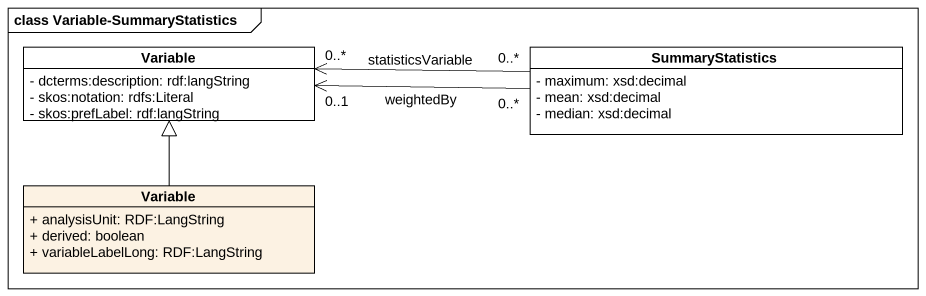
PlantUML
@startuml
mainframe class Variable-SummaryStatistics
hide circle
hide empty members
skinparam classAttributeIconSize 0
class Variable #FFFFFF {
  - dcterms:description: rdf:langString
  - skos:notation: rdfs:Literal
  - skos:prefLabel: rdf:langString
}
class SummaryStatistics #FFFFFF {
  - maximum: xsd:decimal
  - mean: xsd:decimal
  - median: xsd:decimal
}
class "Variable" as Variable_2 {
  + analysisUnit: RDF:LangString
  + derived: boolean
  + variableLabelLong: RDF:LangString
}
SummaryStatistics "0..*" -left-> "0..1" Variable : weightedBy
SummaryStatistics "0..*" -left-> "0..*" Variable : statisticsVariable
Variable_2 -up-|> Variable
@enduml
